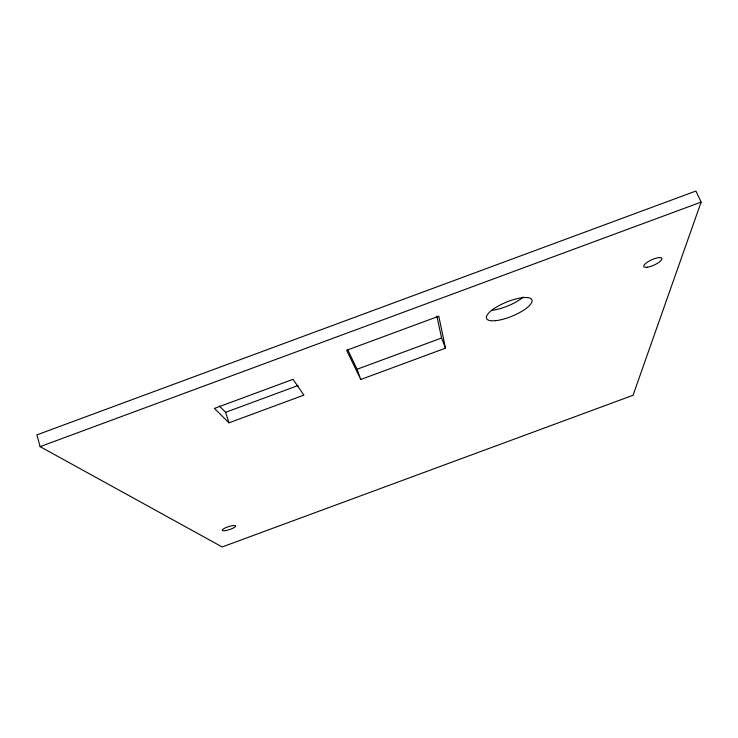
<?xml version="1.0" encoding="UTF-8"?>
<svg xmlns="http://www.w3.org/2000/svg" width="738" height="738" viewBox="0 0 738 738"><rect width="100%" height="100%" fill="white"/><g stroke="black" fill="none" stroke-linecap="round" stroke-linejoin="round"><path stroke-width="1.11" d="M701.1 202.111L633.047 395.273L222.175 546.959L40.12 446.647L36.9 434.885L695.925 191.041L701.1 202.111L40.12 446.647M219.407 406.066L225.597 412.33L298.17 385.485M347.644 349.591L357.081 369.258L441.564 338.013L436.887 316.178M228.983 422.809L303.89 395.116L293.051 379.332L214.417 408.418L228.983 422.809L225.597 412.33M360.762 379.489L445.466 348.179L438.787 316.205L346.639 350.292L360.762 379.489L357.081 369.258M441.564 338.013L445.466 348.179M523.297 297.008A24.455 7.777 -22.4 0 1 491.895 310.301M495.447 320.679A24.529 7.574 -22.3 0 0 531.932 301.851A24.529 7.574 -22.3 0 0 500.336 304.923A24.529 7.574 -22.3 0 0 495.447 320.679M647.327 267.23A9.945 2.897 -24.5 0 0 661.885 259.139A9.945 2.897 -24.5 0 0 649.246 261.031A9.945 2.897 -24.5 0 0 647.327 267.23M225.459 530.604A7.122 1.55 -18 0 0 235.736 526.074A7.122 1.55 -18 0 0 225.653 527.735A7.122 1.55 -18 0 0 225.459 530.604"/></g></svg>
